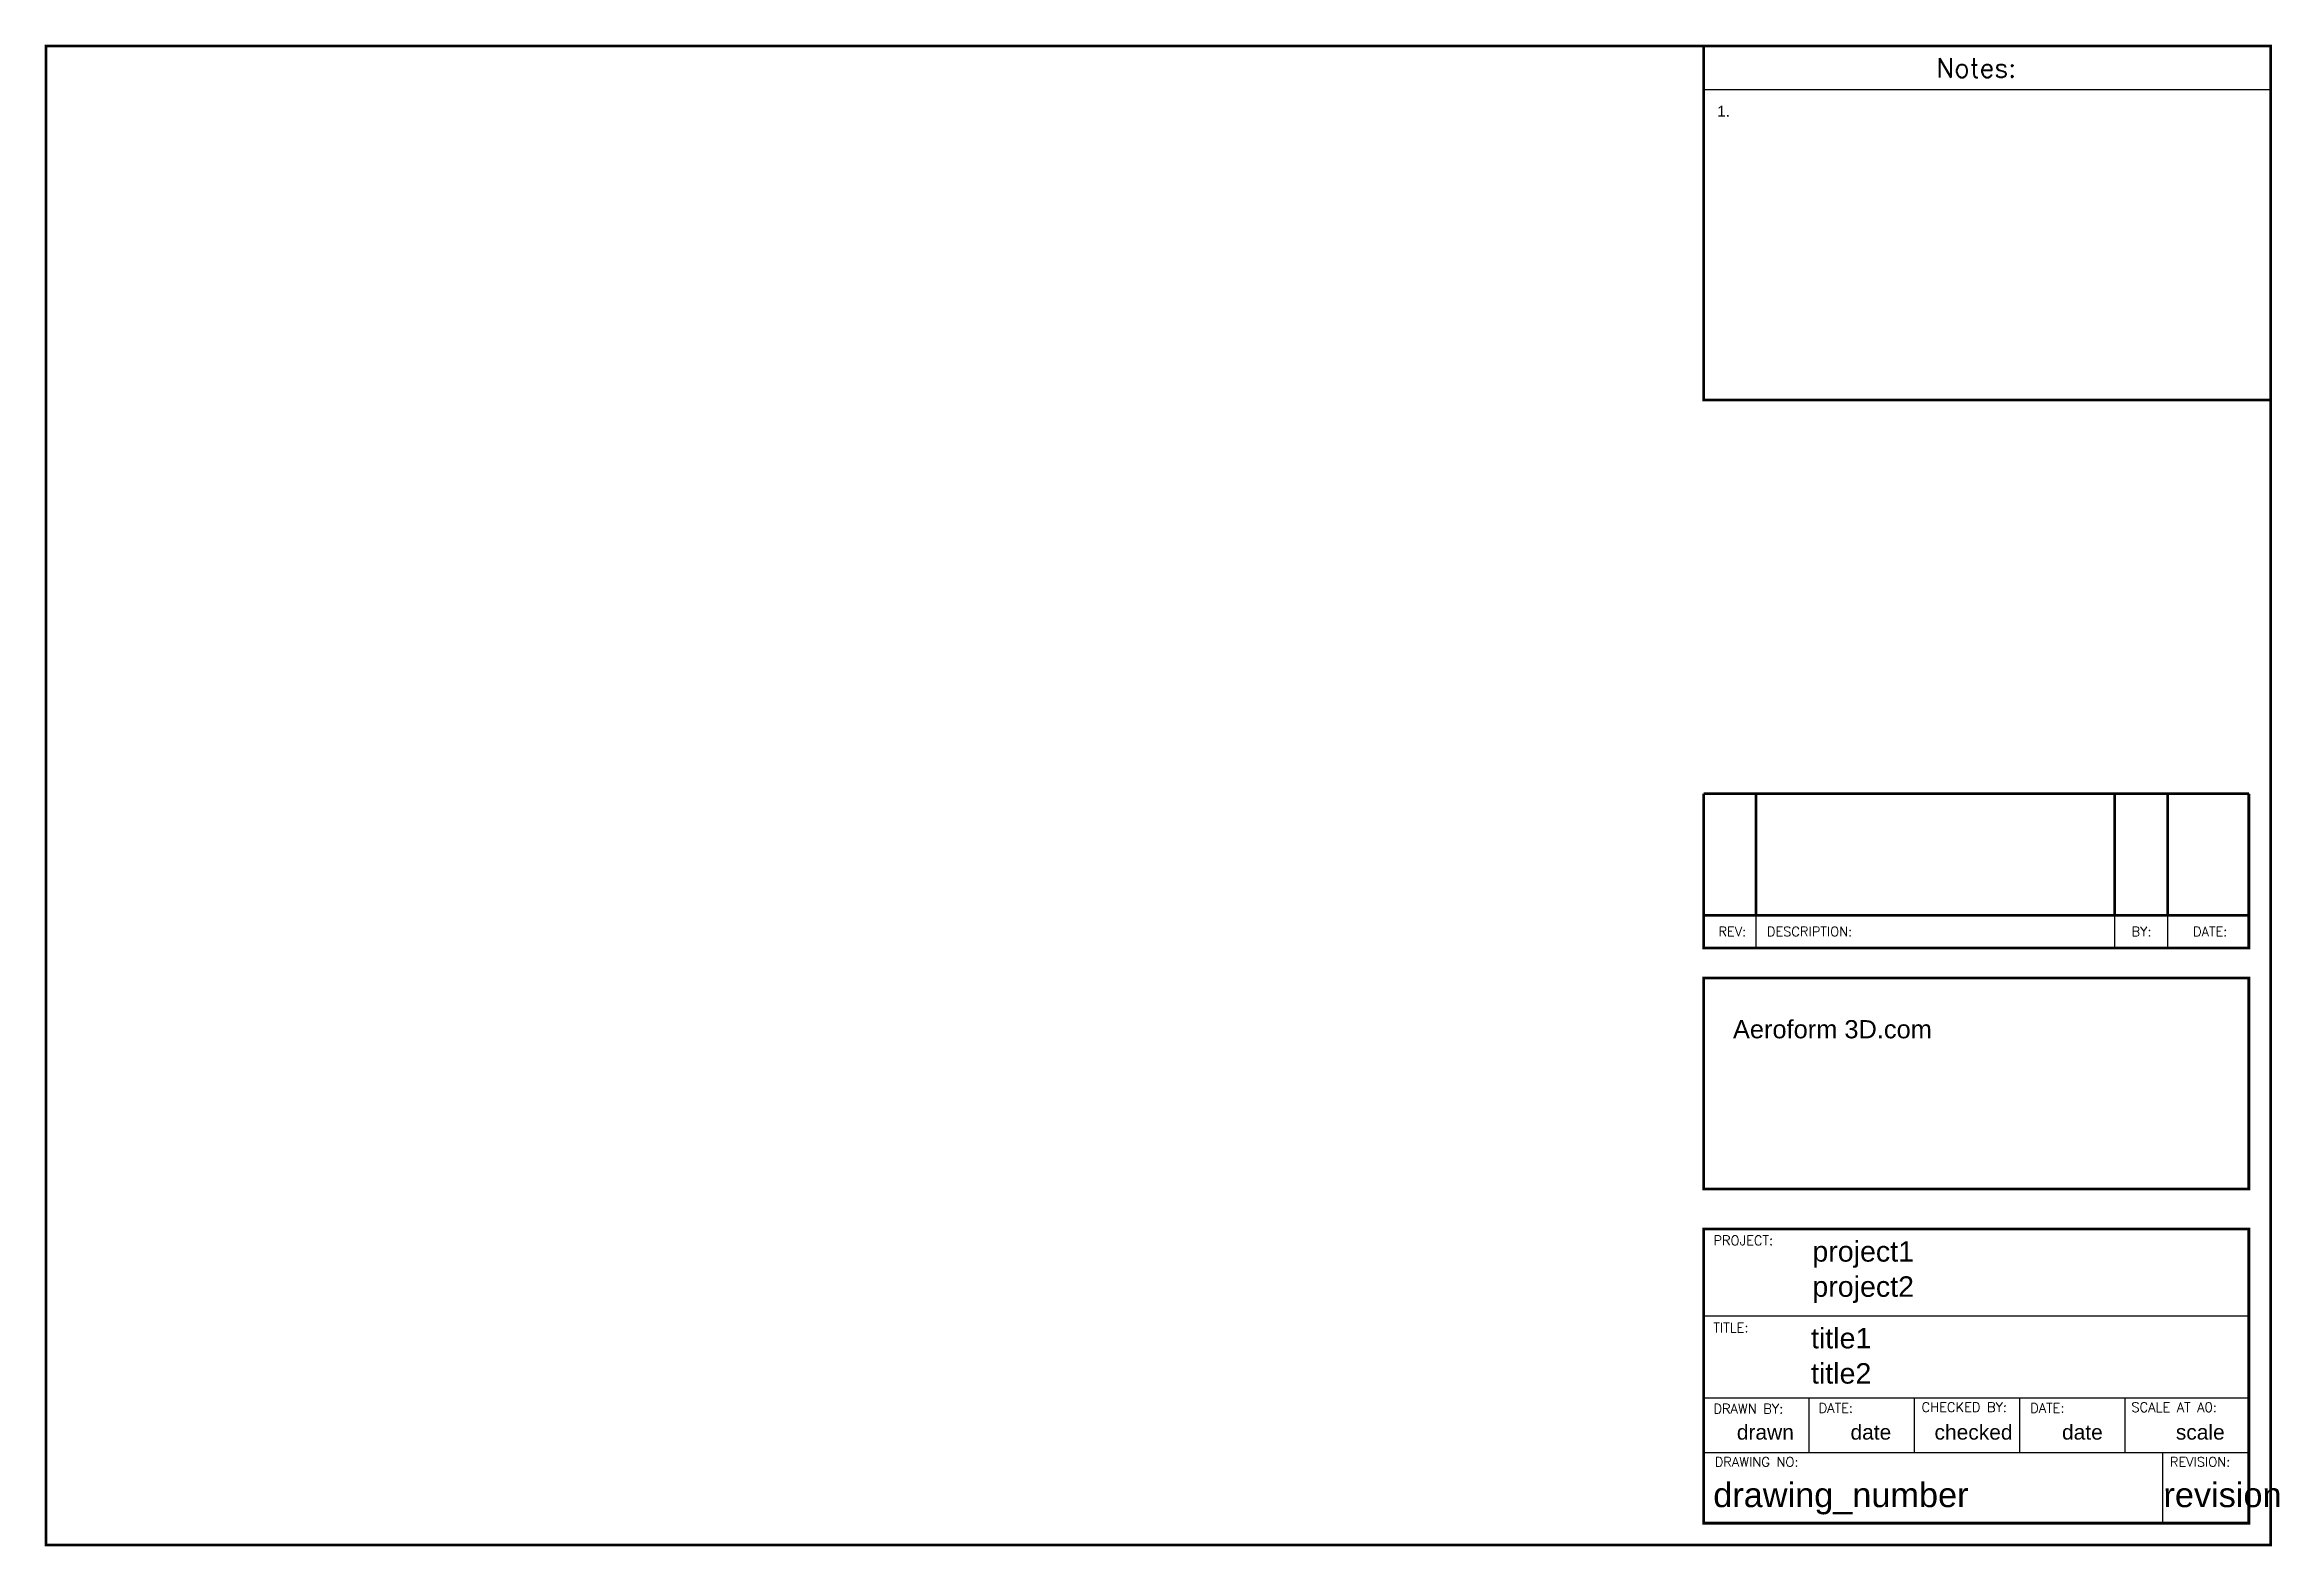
# Paper-space layout 'A3' of a CAD drawing. Header units: millimetres. Extents: x 207 to 617, y 153 to 429.
import ezdxf

# ---------------------------------------------------------------- set-up
doc = ezdxf.new("R2010")
doc.units = ezdxf.units.MM
for name, color, linetype in [('YS-TEXT-LARGE', 250, 'CONTINUOUS'), ('YS-TEXT-MEDIUM', 6, 'CONTINUOUS'), ('YS-TEXT-SMALL', 2, 'CONTINUOUS'), ('YS-TITLEBLOCK-BORDERS', 154, 'CONTINUOUS'), ('YS-TITLEBLOCK-TEXT-NONEDITABLE', 154, 'CONTINUOUS')]:
    doc.layers.add(name, color=color, linetype=linetype)
doc.styles.add('ROMANS', font='romans.shx')
doc.styles.add('YS TEXT', font='arial.ttf')

psp = doc.layouts.new('A3')

# ---------------------------------------------------------------- linework, layer by layer
at = {"layer": 'YS-TITLEBLOCK-BORDERS', "linetype": 'Continuous'}
for p, q in [((511.51, 428.46), (611.51, 428.46)), ((511.51, 180.36), (547.27, 180.36))]:
    psp.add_line(p, q, dxfattribs=at)
at = {"layer": 'YS-TITLEBLOCK-BORDERS', "color": 7, "linetype": 'Continuous'}
for p, q in [((511.51, 420.46), (615.51, 420.46)), ((521.11, 262.94), (521.11, 268.94)), ((586.92, 262.94), (586.92, 268.94)), ((596.64, 262.94), (596.64, 268.94)), ((511.51, 262.94), (611.51, 262.94)), ((611.51, 195.36), (511.51, 195.36)), ((511.51, 180.36), (611.51, 180.36)), ((530.82, 180.36), (530.82, 170.36)), ((550.13, 180.36), (550.13, 170.36)), ((569.44, 180.36), (569.44, 170.36)), ((588.75, 180.36), (588.75, 170.36)), ((511.51, 170.36), (611.51, 170.36)), ((595.69, 170.36), (595.69, 157.36))]:
    psp.add_line(p, q, dxfattribs=at)
at = {"layer": 'YS-TITLEBLOCK-BORDERS', "color": 7, "linetype": 'Continuous', "const_width": 0.5}
for points in [[(207.45, 428.46), (615.51, 428.46), (615.51, 153.36), (207.45, 153.36)], [(511.51, 428.46), (615.51, 428.46), (615.51, 363.51), (511.51, 363.51)], [(511.51, 257.43), (611.51, 257.43), (611.51, 218.68), (511.51, 218.68)]]:
    psp.add_lwpolyline(points, close=True, dxfattribs=at)
for points in [[(511.51, 268.94), (511.51, 291.25)], [(511.51, 291.25), (611.51, 291.25)], [(521.11, 268.94), (521.11, 291.25)], [(586.92, 268.94), (586.92, 291.25)], [(596.64, 268.94), (596.64, 291.25)], [(611.51, 268.94), (611.51, 291.25)], [(511.51, 268.94), (511.51, 262.94), (611.51, 262.94), (611.51, 268.94), (511.51, 268.94)], [(611.51, 157.36), (611.51, 211.36), (511.51, 211.36), (511.51, 157.36), (611.51, 157.36)]]:
    psp.add_lwpolyline(points, dxfattribs=at)

# ---------------------------------------------------------------- texts
at = {"layer": 'YS-TEXT-LARGE', "linetype": 'Continuous', "insert": (516.88, 249.68), "char_height": 7.5, "attachment_point": 1, "style": 'YS TEXT'}
psp.add_mtext('{\\H0.44444x;Aeroform 3D.com\\P\\P\\H0.68751x; }', dxfattribs=at)
at = {"layer": 'YS-TEXT-MEDIUM', "color": 5, "style": 'YS TEXT'}
for s, insert, char_height, width, attachment_point in [('project1', (531.45, 209.11), 3.75, 27.4995, 1), ('project2', (531.45, 202.66), 3.75, 27.4995, 1), ('title1', (531.2, 193.19), 3.75, 17.2627, 1), ('title2', (531.2, 186.72), 3.75, 17.2627, 1), ('drawn', (522.82, 175.44), 2.75, 10.5158, 2), ('date', (542.18, 175.44), 2.75, 7.5145, 2), ('checked', (561.01, 175.44), 2.75, 14.3805, 2), ('date', (580.98, 175.44), 2.75, 7.5145, 2), ('scale', (602.6, 175.44), 2.75, 12.6612, 2), ('drawing_number', (536.68, 164.8), 4.5, 47.1469, 2), ('revision', (606.68, 164.8), 4.5, 21.7703, 2)]:
    psp.add_mtext(s, dxfattribs=dict(at, insert=insert, char_height=char_height, width=width, attachment_point=attachment_point))
at = {"layer": 'YS-TEXT-SMALL', "color": 5, "insert": (514, 417.5), "char_height": 2, "width": 9.673, "attachment_point": 1, "style": 'YS TEXT'}
psp.add_mtext('\\pi-6,l6,t6;1.^I', dxfattribs=at)
at = {"layer": 'YS-TITLEBLOCK-TEXT-NONEDITABLE', "color": 7, "linetype": 'Continuous', "insert": (561.51, 424.46), "char_height": 3.5, "width": 68.47, "attachment_point": 5, "style": 'ROMANS'}
psp.add_mtext('Notes:', dxfattribs=at)
at = {"layer": 'YS-TITLEBLOCK-TEXT-NONEDITABLE', "linetype": 'Continuous', "char_height": 1.75, "style": 'ROMANS'}
for s, insert, width, attachment_point in [('REV:', (516.76, 265.94), 42.25, 5), ('DESCRIPTION:', (523.09, 265.94), 42.25, 4), ('BY:', (591.81, 265.94), 42.25, 5), ('DATE:', (604.42, 265.94), 42.25, 5), ('PROJECT:', (513.29, 210.13), 37.6786, 1), ('TITLE:', (513.29, 194.13), 37.6786, 1), ('DRAWN BY:', (513.29, 179.24), 37.6786, 1), ('DATE:', (532.6, 179.37), 37.4556, 1), ('CHECKED BY:', (551.48, 179.52), 37.6786, 1), ('DATE:', (571.4, 179.37), 37.4556, 1), ('SCALE AT A0:', (589.97, 179.51), 37.6786, 1), ('DRAWING NO:', (513.53, 169.48), 37.6786, 1), ('REVISION:', (597.02, 169.48), 37.6786, 1)]:
    psp.add_mtext(s, dxfattribs=dict(at, insert=insert, width=width, attachment_point=attachment_point))

doc.saveas('drawing.dxf')
